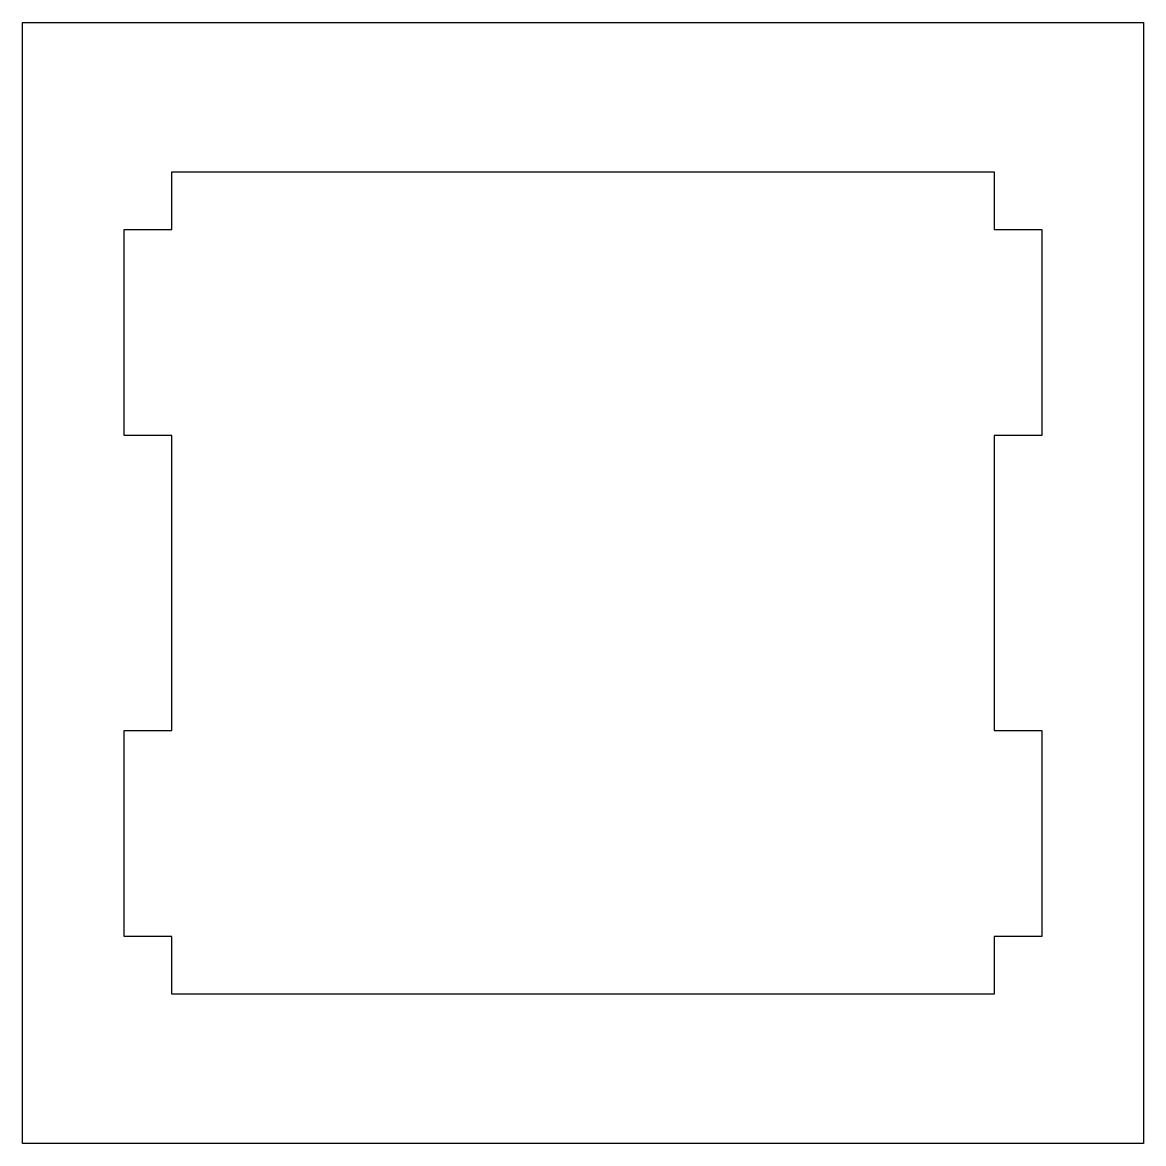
# Model space of a CAD drawing. Extents: x 0 to 19.1, y 0 to 19.1.
import ezdxf

# ---------------------------------------------------------------- set-up
doc = ezdxf.new("R2010")
doc.units = 0
doc.header["$MEASUREMENT"] = 0
doc.layers.get('0').update_dxf_attribs({"linetype": 'CONTINUOUS'})

msp = doc.modelspace()

# ---------------------------------------------------------------- linework, layer by layer
at = {"color": 1, "linetype": 'Continuous'}
for p, q in [((2.54, 16.51), (16.51, 16.51)), ((2.54, 15.52956), (2.54, 16.51)), ((16.51, 16.51), (16.51, 15.52956)), ((1.7272, 12.02944), (1.7272, 15.52956)), ((1.7272, 15.52956), (2.54, 15.52956)), ((16.51, 15.52956), (17.3228, 15.52956)), ((17.3228, 15.52956), (17.3228, 12.02944)), ((2.54, 12.02944), (1.7272, 12.02944)), ((2.54, 7.02056), (2.54, 12.02944)), ((17.3228, 12.02944), (16.51, 12.02944)), ((16.51, 12.02944), (16.51, 7.02056)), ((1.7272, 3.52044), (1.7272, 7.02056)), ((1.7272, 7.02056), (2.54, 7.02056)), ((16.51, 7.02056), (17.3228, 7.02056)), ((17.3228, 7.02056), (17.3228, 3.52044)), ((2.54, 3.52044), (1.7272, 3.52044)), ((2.54, 2.54), (2.54, 3.52044)), ((17.3228, 3.52044), (16.51, 3.52044)), ((16.51, 3.52044), (16.51, 2.54)), ((16.51, 2.54), (2.54, 2.54))]:
    msp.add_line(p, q, dxfattribs=at)
at = {"color": 18}
msp.add_lwpolyline([(0, 0), (0, 19.05), (19.05, 19.05), (19.05, 0)], close=True, dxfattribs=at)

doc.saveas('drawing.dxf')
